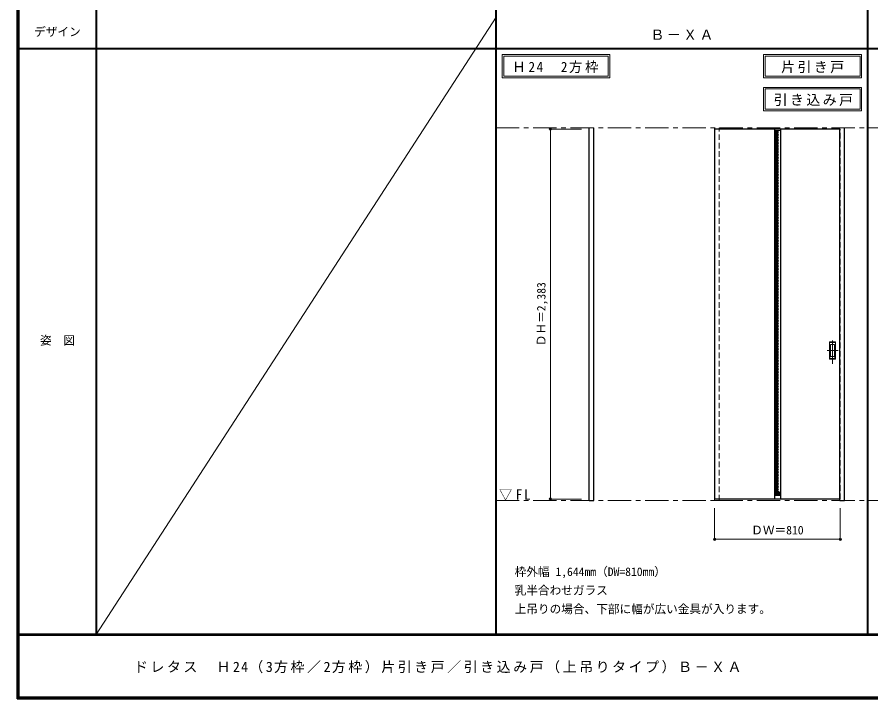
# Model space of a CAD drawing. Units: millimetres, scale not verified. Extents: x -6000 to 5700, y -4307 to 4260.
# Drawn here: x -6000 to -502, y -4205 to 186 of the extents above; entities that cross this region are included whole.
import ezdxf
from ezdxf.enums import TextEntityAlignment as Align

# ---------------------------------------------------------------- set-up
doc = ezdxf.new("R2010")
doc.units = ezdxf.units.MM
doc.header["$LTSCALE"] = 30
doc.header["$PDMODE"] = 32
doc.header["$PDSIZE"] = 15
doc.linetypes.add('CHAIN1', pattern=[8, 5, -1, 1, -1])
doc.linetypes.add('DASHED1', pattern=[1.8, 1.2, -0.6])
for name, color, linetype, lineweight in [('0-1_通り芯', 7, 'CHAIN1', 18), ('0-2_扉', 4, 'DASHED1', 9), ('0-3_仕上げ', 7, 'Continuous', 18), ('0-4_枠', 3, 'Continuous', 25), ('0-6_引手', 7, 'Continuous', 18), ('0-A_文字', 7, 'Continuous', 18), ('0-B_寸法', 7, 'Continuous', 9), ('0-C_ハッチ', 4, 'DASHED1', 9), ('F-1_枠', 6, 'Continuous', 40), ('F-A_文字', 7, 'Continuous', 18)]:
    doc.layers.add(name, color=color, linetype=linetype, lineweight=lineweight)
doc.styles.add('ＭＳ ゴシック', font='')
doc.styles.get('ＭＳ ゴシック').set_extended_font_data('MS Gothic')

msp = doc.modelspace()

# ---------------------------------------------------------------- linework, layer by layer
at = {"layer": '0-1_通り芯'}
for p, q in [((-2916, -527.5), (1678, -527.5)), ((-2916, -2927.5), (1678, -2927.5))]:
    msp.add_line(p, q, dxfattribs=at)
at = {"layer": '0-2_扉'}
for p, q in [((-1509, -535.5), (-1509, -539.5)), ((-702, -535.5), (-699, -535.5))]:
    msp.add_line(p, q, dxfattribs=at)
at = {"layer": '0-2_扉', "color": 3, "linetype": 'Continuous', "lineweight": 25}
for p, q in [((-702, -535.5), (-1509, -535.5)), ((-1509, -535.5), (-1509, -2918.5)), ((-702, -2918.5), (-1509, -2918.5))]:
    msp.add_line(p, q, dxfattribs=at)
at = {"layer": '0-2_扉'}
msp.add_lwpolyline([(-702, -2918.5), (-699, -2918.5), (-699, -535.5)], dxfattribs=at)
at = {"layer": '0-3_仕上げ', "color": 3, "lineweight": 25}
for p, q in [((-1123, -535.5), (-1123, -2918.5)), ((-1085, -535.5), (-1085, -2918.5))]:
    msp.add_line(p, q, dxfattribs=at)
at = {"layer": '0-3_仕上げ'}
for p, q in [((-1123, -543.5), (-1085, -543.5)), ((-1123, -2894.5), (-1085, -2894.5))]:
    msp.add_line(p, q, dxfattribs=at)
at = {"layer": '0-4_枠'}
for p, q in [((-2316, -2927.5), (-2316, -527.5)), ((-2286, -2927.5), (-2286, -527.5)), ((-702, -2927.5), (-702, -527.5)), ((-672, -2927.5), (-672, -527.5)), ((-2316, -2927.5), (-2286, -2927.5)), ((-702, -2927.5), (-672, -2927.5))]:
    msp.add_line(p, q, dxfattribs=at)
at = {"layer": '0-4_枠', "color": 4, "linetype": 'DASHED1', "lineweight": 9}
for p, q in [((-1509, -2927.5), (-1509, -527.5)), ((-1479, -2927.5), (-1479, -527.5)), ((-1509, -2927.5), (-1479, -2927.5))]:
    msp.add_line(p, q, dxfattribs=at)
at = {"layer": '0-6_引手'}
for p, q in [((-731, -1906), (-769, -1906)), ((-769, -2016), (-769, -1906)), ((-737.5, -1922), (-762.5, -1922)), ((-762.5, -2000), (-762.5, -1922)), ((-737.5, -2000), (-737.5, -1922)), ((-731, -2016), (-731, -1906)), ((-731, -2016), (-769, -2016)), ((-737.5, -2000), (-762.5, -2000))]:
    msp.add_line(p, q, dxfattribs=at)
at = {"layer": '0-6_引手', "linetype": 'DASHED1'}
for p, q in [((-766, -2012), (-766, -1910)), ((-734, -2012), (-766, -2012))]:
    msp.add_line(p, q, dxfattribs=at)
at = {"layer": '0-6_引手', "linetype": 'CHAIN1'}
for p, q in [((-750, -2046.23), (-750, -1875.38)), ((-711.93, -1961), (-784.44, -1961))]:
    msp.add_line(p, q, dxfattribs=at)
at = {"layer": '0-6_引手', "linetype": 'DASHED1'}
msp.add_lwpolyline([(-734, -2012), (-734, -1910), (-766, -1910)], dxfattribs=at)
at = {"layer": '0-A_文字'}
for p, q in [((-2876, -55.5), (-2876, -205.5)), ((-2866, -65.5), (-2866, -195.5)), ((-2866, -65.5), (-2193.38, -65.5)), ((-2193.38, -65.5), (-2193.38, -195.5)), ((-1193.03, -55.5), (-1193.03, -205.5)), ((-1183.03, -65.5), (-1183.03, -195.5)), ((-1183.03, -65.5), (-572, -65.5)), ((-572, -65.5), (-572, -195.5)), ((-2876, -205.5), (-2183.38, -205.5)), ((-2866, -195.5), (-2193.38, -195.5)), ((-1193.03, -205.5), (-562, -205.5)), ((-1183.03, -195.5), (-572, -195.5)), ((-1193.03, -266.97), (-1193.03, -416.97)), ((-1183.03, -276.97), (-1183.03, -406.97)), ((-1183.03, -276.97), (-572, -276.97)), ((-572, -276.97), (-572, -406.97)), ((-1193.03, -416.97), (-562, -416.97)), ((-1183.03, -406.97), (-572, -406.97))]:
    msp.add_line(p, q, dxfattribs=at)
for points in [[(-2876, -55.5), (-2183.38, -55.5), (-2183.38, -205.5)], [(-1193.03, -55.5), (-562, -55.5), (-562, -205.5)], [(-1193.03, -266.97), (-562, -266.97), (-562, -416.97)]]:
    msp.add_lwpolyline(points, dxfattribs=at)
at = {"layer": '0-B_寸法', "color": 4}
for p, q in [((-2566, -535.5), (-2366, -535.5)), ((-1509, -3177), (-1509, -2977)), ((-699, -3177), (-699, -2977)), ((-699, -3177), (-1509, -3177))]:
    msp.add_line(p, q, dxfattribs=at)
msp.add_lwpolyline([(-2566, -535.5), (-2566, -2918.5), (-2366, -2918.5)], dxfattribs=at)
at = {"layer": '0-B_寸法'}
for p in [(-2566, -535.5), (-2566, -2918.5), (-1509, -3177), (-699, -3177)]:
    msp.add_point(p, dxfattribs=at)
at = {"layer": '0-C_ハッチ'}
for p, q in [((-1123, -553.2), (-1113.3, -543.5)), ((-1123, -573), (-1093.5, -543.5)), ((-1123, -563.1), (-1103.4, -543.5)), ((-1123, -582.9), (-1085, -544.9)), ((-1123, -592.8), (-1085, -554.8)), ((-1123, -602.7), (-1085, -564.7)), ((-1123, -612.6), (-1085, -574.6)), ((-1123, -622.5), (-1085, -584.5)), ((-1123, -632.4), (-1085, -594.4)), ((-1123, -642.3), (-1085, -604.3)), ((-1123, -652.2), (-1085, -614.2)), ((-1123, -662.09), (-1085, -624.09)), ((-1123, -671.99), (-1085, -633.99)), ((-1123, -681.89), (-1085, -643.89)), ((-1123, -691.79), (-1085, -653.79)), ((-1123, -701.69), (-1085, -663.69)), ((-1123, -711.59), (-1085, -673.59)), ((-1123, -721.49), (-1085, -683.49)), ((-1123, -731.39), (-1085, -693.39)), ((-1123, -741.29), (-1085, -703.29)), ((-1123, -751.19), (-1085, -713.19)), ((-1123, -761.09), (-1085, -723.09)), ((-1123, -770.99), (-1085, -732.99)), ((-1123, -780.89), (-1085, -742.89)), ((-1123, -790.79), (-1085, -752.79)), ((-1123, -800.69), (-1085, -762.69)), ((-1123, -810.59), (-1085, -772.59)), ((-1123, -820.49), (-1085, -782.49)), ((-1123, -830.39), (-1085, -792.39)), ((-1123, -840.29), (-1085, -802.29)), ((-1123, -850.19), (-1085, -812.19)), ((-1123, -860.08), (-1085, -822.08)), ((-1123, -869.98), (-1085, -831.98)), ((-1123, -879.88), (-1085, -841.88)), ((-1123, -889.78), (-1085, -851.78)), ((-1123, -899.68), (-1085, -861.68)), ((-1123, -909.58), (-1085, -871.58)), ((-1123, -919.48), (-1085, -881.48)), ((-1123, -929.38), (-1085, -891.38)), ((-1123, -939.28), (-1085, -901.28)), ((-1123, -949.18), (-1085, -911.18)), ((-1123, -959.08), (-1085, -921.08)), ((-1123, -968.98), (-1085, -930.98)), ((-1123, -978.88), (-1085, -940.88)), ((-1123, -988.78), (-1085, -950.78)), ((-1123, -998.68), (-1085, -960.68)), ((-1123, -1008.58), (-1085, -970.58)), ((-1123, -1018.48), (-1085, -980.48)), ((-1123, -1028.38), (-1085, -990.38)), ((-1123, -1038.28), (-1085, -1000.28)), ((-1123, -1048.18), (-1085, -1010.18)), ((-1123, -1058.07), (-1085, -1020.07)), ((-1123, -1067.97), (-1085, -1029.97)), ((-1123, -1077.87), (-1085, -1039.87)), ((-1123, -1087.77), (-1085, -1049.77)), ((-1123, -1097.67), (-1085, -1059.67)), ((-1123, -1107.57), (-1085, -1069.57)), ((-1123, -1117.47), (-1085, -1079.47)), ((-1123, -1127.37), (-1085, -1089.37)), ((-1123, -1137.27), (-1085, -1099.27)), ((-1123, -1147.17), (-1085, -1109.17)), ((-1123, -1157.07), (-1085, -1119.07)), ((-1123, -1166.97), (-1085, -1128.97)), ((-1123, -1176.87), (-1085, -1138.87)), ((-1123, -1186.77), (-1085, -1148.77)), ((-1123, -1196.67), (-1085, -1158.67)), ((-1123, -1206.57), (-1085, -1168.57)), ((-1123, -1216.47), (-1085, -1178.47)), ((-1123, -1226.37), (-1085, -1188.37)), ((-1123, -1236.27), (-1085, -1198.27)), ((-1123, -1246.17), (-1085, -1208.17)), ((-1123, -1256.06), (-1085, -1218.06)), ((-1123, -1265.96), (-1085, -1227.96)), ((-1123, -1275.86), (-1085, -1237.86)), ((-1123, -1285.76), (-1085, -1247.76)), ((-1123, -1295.66), (-1085, -1257.66)), ((-1123, -1305.56), (-1085, -1267.56)), ((-1123, -1315.46), (-1085, -1277.46)), ((-1123, -1325.36), (-1085, -1287.36)), ((-1123, -1335.26), (-1085, -1297.26)), ((-1123, -1345.16), (-1085, -1307.16)), ((-1123, -1355.06), (-1085, -1317.06)), ((-1123, -1364.96), (-1085, -1326.96)), ((-1123, -1374.86), (-1085, -1336.86)), ((-1123, -1384.76), (-1085, -1346.76)), ((-1123, -1394.66), (-1085, -1356.66)), ((-1123, -1404.56), (-1085, -1366.56)), ((-1123, -1414.46), (-1085, -1376.46)), ((-1123, -1424.36), (-1085, -1386.36)), ((-1123, -1434.26), (-1085, -1396.26)), ((-1123, -1444.16), (-1085, -1406.16)), ((-1123, -1454.05), (-1085, -1416.05)), ((-1123, -1463.95), (-1085, -1425.95)), ((-1123, -1473.85), (-1085, -1435.85)), ((-1123, -1483.75), (-1085, -1445.75)), ((-1123, -1493.65), (-1085, -1455.65)), ((-1123, -1503.55), (-1085, -1465.55)), ((-1123, -1513.45), (-1085, -1475.45)), ((-1123, -1523.35), (-1085, -1485.35)), ((-1123, -1533.25), (-1085, -1495.25)), ((-1123, -1543.15), (-1085, -1505.15)), ((-1123, -1553.05), (-1085, -1515.05)), ((-1123, -1562.95), (-1085, -1524.95)), ((-1123, -1572.85), (-1085, -1534.85)), ((-1123, -1582.75), (-1085, -1544.75)), ((-1123, -1592.65), (-1085, -1554.65)), ((-1123, -1602.55), (-1085, -1564.55)), ((-1123, -1612.45), (-1085, -1574.45)), ((-1123, -1622.35), (-1085, -1584.35)), ((-1123, -1632.25), (-1085, -1594.25)), ((-1123, -1642.14), (-1085, -1604.14)), ((-1123, -1652.04), (-1085, -1614.04)), ((-1123, -1661.94), (-1085, -1623.94)), ((-1123, -1671.84), (-1085, -1633.84)), ((-1123, -1681.74), (-1085, -1643.74)), ((-1123, -1691.64), (-1085, -1653.64)), ((-1123, -1701.54), (-1085, -1663.54)), ((-1123, -1711.44), (-1085, -1673.44)), ((-1123, -1721.34), (-1085, -1683.34)), ((-1123, -1731.24), (-1085, -1693.24)), ((-1123, -1741.14), (-1085, -1703.14)), ((-1123, -1751.04), (-1085, -1713.04)), ((-1123, -1760.94), (-1085, -1722.94)), ((-1123, -1770.84), (-1085, -1732.84)), ((-1123, -1780.74), (-1085, -1742.74)), ((-1123, -1790.64), (-1085, -1752.64)), ((-1123, -1800.54), (-1085, -1762.54)), ((-1123, -1810.44), (-1085, -1772.44)), ((-1123, -1820.34), (-1085, -1782.34)), ((-1123, -1830.24), (-1085, -1792.24)), ((-1123, -1840.13), (-1085, -1802.13)), ((-1123, -1850.03), (-1085, -1812.03)), ((-1123, -1859.93), (-1085, -1821.93)), ((-1123, -1869.83), (-1085, -1831.83)), ((-1123, -1879.73), (-1085, -1841.73)), ((-1123, -1889.63), (-1085, -1851.63)), ((-1123, -1899.53), (-1085, -1861.53)), ((-1123, -1909.43), (-1085, -1871.43)), ((-1123, -1919.33), (-1085, -1881.33)), ((-1123, -1929.23), (-1085, -1891.23)), ((-1123, -1939.13), (-1085, -1901.13)), ((-1123, -1949.03), (-1085, -1911.03)), ((-1123, -1958.93), (-1085, -1920.93)), ((-1123, -1968.83), (-1085, -1930.83)), ((-1123, -1978.73), (-1085, -1940.73)), ((-1123, -1988.63), (-1085, -1950.63)), ((-1123, -1998.53), (-1085, -1960.53)), ((-1123, -2008.43), (-1085, -1970.43)), ((-1123, -2018.33), (-1085, -1980.33)), ((-1123, -2028.23), (-1085, -1990.23)), ((-1123, -2038.12), (-1085, -2000.12)), ((-1123, -2048.02), (-1085, -2010.02)), ((-1123, -2057.92), (-1085, -2019.92)), ((-1123, -2067.82), (-1085, -2029.82)), ((-1123, -2077.72), (-1085, -2039.72)), ((-1123, -2087.62), (-1085, -2049.62)), ((-1123, -2097.52), (-1085, -2059.52)), ((-1123, -2107.42), (-1085, -2069.42)), ((-1123, -2117.32), (-1085, -2079.32)), ((-1123, -2127.22), (-1085, -2089.22)), ((-1123, -2137.12), (-1085, -2099.12)), ((-1123, -2147.02), (-1085, -2109.02)), ((-1123, -2156.92), (-1085, -2118.92)), ((-1123, -2166.82), (-1085, -2128.82)), ((-1123, -2176.72), (-1085, -2138.72)), ((-1123, -2186.62), (-1085, -2148.62)), ((-1123, -2196.52), (-1085, -2158.52)), ((-1123, -2206.42), (-1085, -2168.42)), ((-1123, -2216.32), (-1085, -2178.32)), ((-1123, -2226.22), (-1085, -2188.22)), ((-1123, -2236.11), (-1085, -2198.11)), ((-1123, -2246.01), (-1085, -2208.01)), ((-1123, -2255.91), (-1085, -2217.91)), ((-1123, -2265.81), (-1085, -2227.81)), ((-1123, -2275.71), (-1085, -2237.71)), ((-1123, -2285.61), (-1085, -2247.61)), ((-1123, -2295.51), (-1085, -2257.51)), ((-1123, -2305.41), (-1085, -2267.41)), ((-1123, -2315.31), (-1085, -2277.31)), ((-1123, -2325.21), (-1085, -2287.21)), ((-1123, -2335.11), (-1085, -2297.11)), ((-1123, -2345.01), (-1085, -2307.01)), ((-1123, -2354.91), (-1085, -2316.91)), ((-1123, -2364.81), (-1085, -2326.81)), ((-1123, -2374.71), (-1085, -2336.71)), ((-1123, -2384.61), (-1085, -2346.61)), ((-1123, -2394.51), (-1085, -2356.51)), ((-1123, -2404.41), (-1085, -2366.41)), ((-1123, -2414.31), (-1085, -2376.31)), ((-1123, -2424.21), (-1085, -2386.21)), ((-1123, -2434.1), (-1085, -2396.1)), ((-1123, -2444), (-1085, -2406)), ((-1123, -2453.9), (-1085, -2415.9)), ((-1123, -2463.8), (-1085, -2425.8)), ((-1123, -2473.7), (-1085, -2435.7)), ((-1123, -2483.6), (-1085, -2445.6)), ((-1123, -2493.5), (-1085, -2455.5)), ((-1123, -2503.4), (-1085, -2465.4)), ((-1123, -2513.3), (-1085, -2475.3)), ((-1123, -2523.2), (-1085, -2485.2)), ((-1123, -2533.1), (-1085, -2495.1)), ((-1123, -2543), (-1085, -2505)), ((-1123, -2552.9), (-1085, -2514.9)), ((-1123, -2562.8), (-1085, -2524.8)), ((-1123, -2572.7), (-1085, -2534.7)), ((-1123, -2582.6), (-1085, -2544.6)), ((-1123, -2592.5), (-1085, -2554.5)), ((-1123, -2602.4), (-1085, -2564.4)), ((-1123, -2612.3), (-1085, -2574.3)), ((-1123, -2622.19), (-1085, -2584.19)), ((-1123, -2632.09), (-1085, -2594.09)), ((-1123, -2641.99), (-1085, -2603.99)), ((-1123, -2651.89), (-1085, -2613.89)), ((-1123, -2661.79), (-1085, -2623.79)), ((-1123, -2671.69), (-1085, -2633.69)), ((-1123, -2681.59), (-1085, -2643.59)), ((-1123, -2691.49), (-1085, -2653.49)), ((-1123, -2701.39), (-1085, -2663.39)), ((-1123, -2711.29), (-1085, -2673.29)), ((-1123, -2721.19), (-1085, -2683.19)), ((-1123, -2731.09), (-1085, -2693.09)), ((-1123, -2740.99), (-1085, -2702.99)), ((-1123, -2750.89), (-1085, -2712.89)), ((-1123, -2760.79), (-1085, -2722.79)), ((-1123, -2770.69), (-1085, -2732.69)), ((-1123, -2780.59), (-1085, -2742.59)), ((-1123, -2790.49), (-1085, -2752.49)), ((-1123, -2800.39), (-1085, -2762.39)), ((-1123, -2810.29), (-1085, -2772.29)), ((-1123, -2820.18), (-1085, -2782.18)), ((-1123, -2830.08), (-1085, -2792.08)), ((-1123, -2839.98), (-1085, -2801.98)), ((-1123, -2849.88), (-1085, -2811.88)), ((-1123, -2859.78), (-1085, -2821.78)), ((-1123, -2869.68), (-1085, -2831.68)), ((-1123, -2879.58), (-1085, -2841.58)), ((-1123, -2889.48), (-1085, -2851.48)), ((-1118.12, -2894.5), (-1085, -2861.38)), ((-1108.22, -2894.5), (-1085, -2871.28)), ((-1098.32, -2894.5), (-1085, -2881.18)), ((-1088.42, -2894.5), (-1085, -2891.08))]:
    msp.add_line(p, q, dxfattribs=at)
at = {"layer": 'F-1_枠'}
for p, q in [((-6000, 4175), (-6000, -4205)), ((-5995, 4175), (-5995, -4205)), ((-5990, 4175), (-5990, -4205)), ((-5490, 4175), (-5490, -3790)), ((-2916, -3790), (-2916, 4175)), ((-522, -3790), (-522, 4175)), ((-6000, -15.5), (5700, -15.5)), ((5700, -3790), (-6000, -3790)), ((5700, -3795), (-6000, -3795)), ((5700, -4195), (-6000, -4195)), ((5700, -4200), (-6000, -4200)), ((5700, -4205), (-6000, -4205))]:
    msp.add_line(p, q, dxfattribs=at)
at = {"layer": 'F-A_文字'}
msp.add_line((-5490, -3790), (-2916, 184.5), dxfattribs=at)

# ---------------------------------------------------------------- texts
at = {"layer": '0-A_文字', "style": 'ＭＳ ゴシック'}
for s, p in [('枠外幅 1,644mm（DW=810mm）', (-2796, -3430)), ('乳半合わせガラス', (-2796, -3550)), ('上吊りの場合、下部に幅が広い金具が入ります。', (-2796, -3670))]:
    msp.add_text(s, height=54.99, dxfattribs=at).set_placement(p, align=Align.BOTTOM_LEFT)
at = {"layer": '0-A_文字', "char_height": 65.98, "attachment_point": 7, "style": 'ＭＳ ゴシック'}
for s, insert in [('\\T1.17;Ｂ－ＸＡ', (-1921.5, 39.5)), ('\\T1.22;\\W0.95;Ｈ24\u30002方枠', (-2811.34, -175.5)), ('\\T1.17;片引き戸', (-1080.02, -175.5)), ('\\T1.17;引き込み戸', (-1128.37, -386.97)), ('\\T1.26;\\W0.95;▽FL', (-2897.25, -2927.5))]:
    msp.add_mtext(s, dxfattribs=dict(at, insert=insert))
at = {"layer": '0-B_寸法', "style": 'ＭＳ ゴシック'}
msp.add_text('ＤＨ＝2,383', height=54.99, rotation=90, dxfattribs=at).set_placement((-2581, -1933.25), align=Align.BOTTOM_LEFT)
msp.add_text('ＤＷ＝810', height=54.99, dxfattribs=at).set_placement((-1272.75, -3162), align=Align.BOTTOM_LEFT)
at = {"layer": 'F-A_文字', "style": 'ＭＳ ゴシック'}
for s, p in [('デザイン', (-5890, 47)), ('姿\u3000図', (-5852.5, -1940.25))]:
    msp.add_text(s, height=54.99, dxfattribs=at).set_placement(p, align=Align.BOTTOM_LEFT)
at = {"layer": 'F-A_文字', "insert": (-5247.55, -4040), "char_height": 65.98, "attachment_point": 7, "style": 'ＭＳ ゴシック'}
msp.add_mtext('\\T1.18;ドレタス\u3000Ｈ24（3方枠／2方枠）片引き戸／引き込み戸（上吊りタイプ）Ｂ－ＸＡ', dxfattribs=at)

doc.saveas('drawing.dxf')
